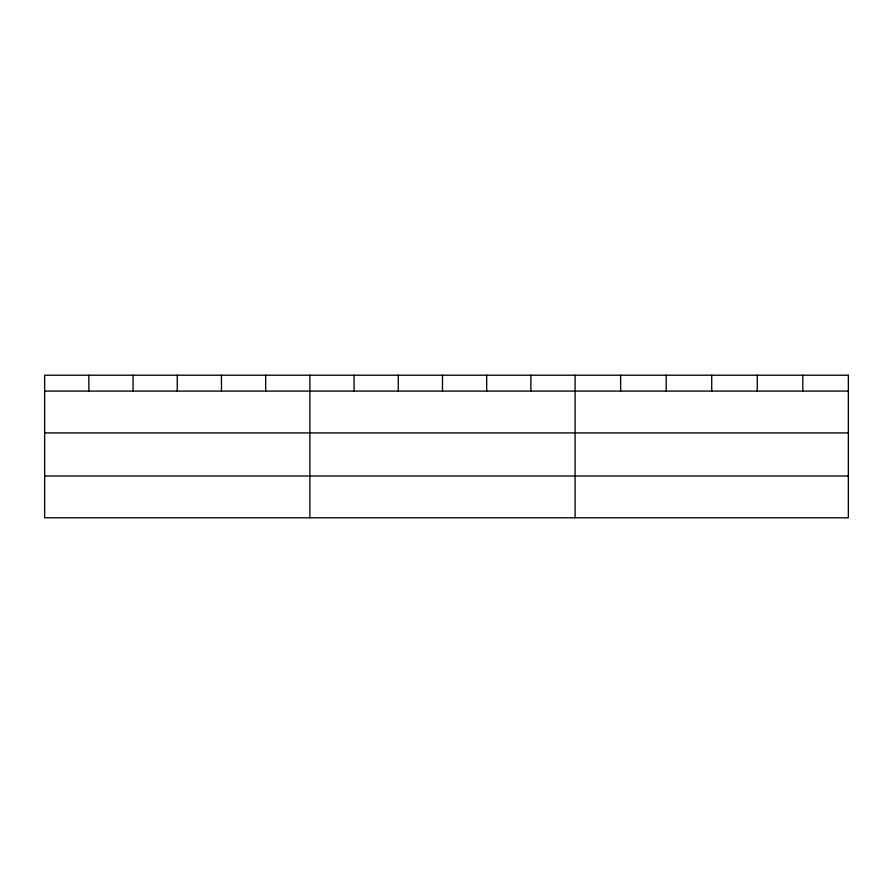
<?xml version="1.0" encoding="UTF-8"?>
<svg xmlns="http://www.w3.org/2000/svg" width="893" height="893" viewBox="0 0 893 893"><rect width="100%" height="100%" fill="white"/><g stroke="black" fill="none" stroke-linecap="round" stroke-linejoin="round"><path stroke-width="1.34" d="M44.65 391.089L848.35 391.089M44.65 432.904L848.35 432.904M44.65 475.98L848.35 475.98M802.807 375.216L802.807 391.089M757.264 375.216L757.264 391.089M711.721 375.216L711.721 391.089M666.178 375.216L666.178 391.089M620.635 375.216L620.635 391.089M575.092 375.216L575.092 517.784M530.889 375.216L530.889 391.089M486.685 375.216L486.685 391.089M442.481 375.216L442.481 391.089M398.278 375.216L398.278 391.089M354.075 375.216L354.075 391.089M309.871 375.216L309.871 517.784M265.668 375.216L265.668 391.089M221.464 375.216L221.464 391.089M177.261 375.216L177.261 391.089M133.057 375.216L133.057 391.089M88.853 375.216L88.853 391.089M848.35 375.216L44.65 375.216L44.65 517.784L848.35 517.784L848.35 375.216"/></g></svg>
